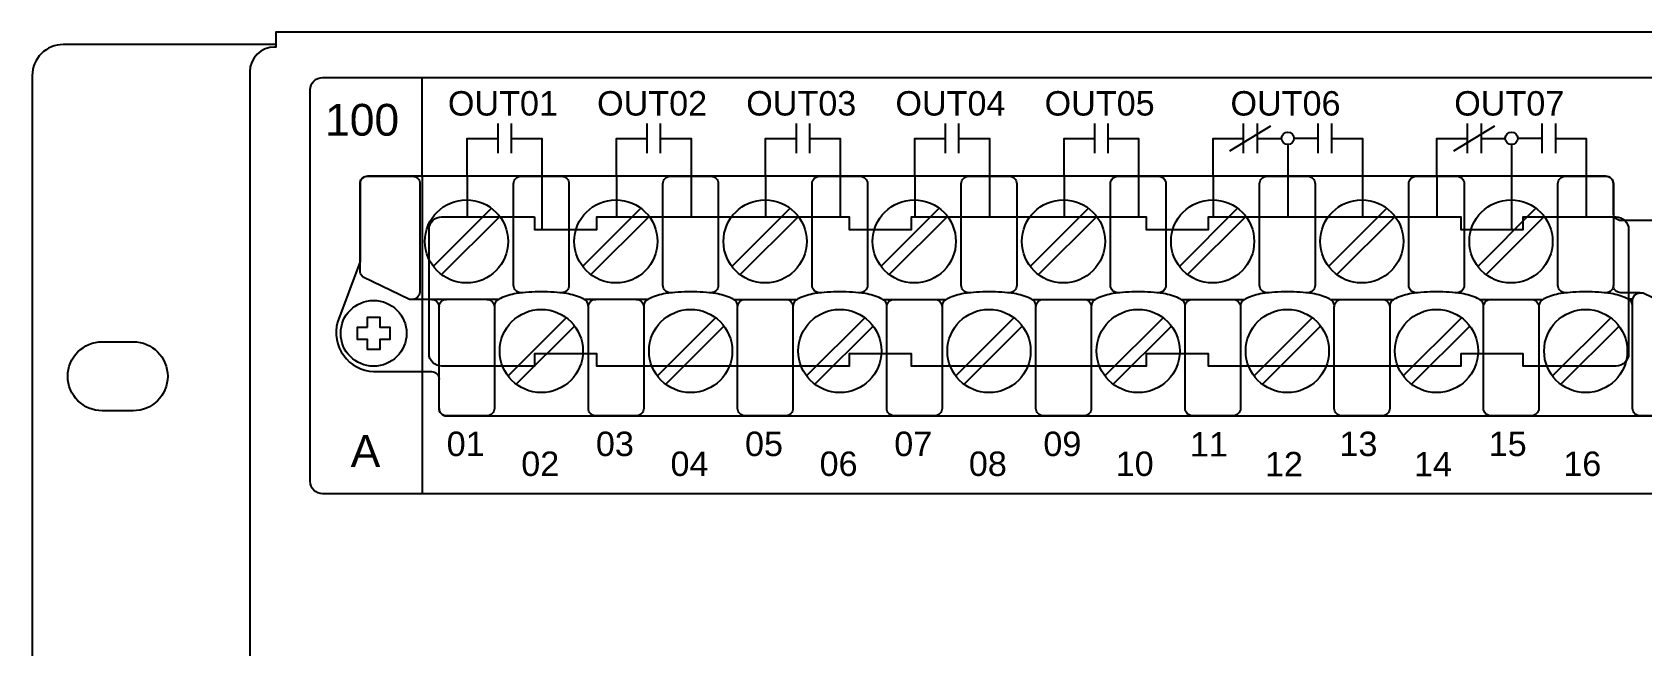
# Model space of a CAD drawing. Extents: x 3 to 47, y 1 to 34.
# Drawn here: x 26 to 32.47, y 17.03 to 19.5 of the extents above; entities that cross this region are included whole.
import ezdxf

# ---------------------------------------------------------------- set-up
doc = ezdxf.new("R2010")
doc.units = 0
doc.header["$MEASUREMENT"] = 0
for name, color, linetype in [('2_1__X__NONE', 7, 'CONTINUOUS'), ('2_2__8___7__12_VDC_INPUTS_', 7, 'CONTINUOUS'), ('2_3__A___2__125_VDC____5__', 7, 'CONTINUOUS'), ('2_4__B___2__48_VDC____5__1', 7, 'CONTINUOUS'), ('2_5__C___2__220_VDC____5__', 7, 'CONTINUOUS'), ('5_0____DWG', 7, 'CONTINUOUS')]:
    doc.layers.add(name, color=color, linetype=linetype)
doc.styles.add('ARIAL', font='arial.ttf')

msp = doc.modelspace()

# ---------------------------------------------------------------- linework, layer by layer
at = {"layer": '2_1__X__NONE'}
for points in [[(27.569, 18.9199), (27.569, 18.1339)], [(27.75, 18.9199), (27.75, 18.7565)], [(28.05, 18.9199), (28.0498, 18.7063)], [(28.35, 18.9199), (28.35, 18.7565)], [(28.65, 18.9199), (28.65, 18.7565)], [(28.95, 18.9199), (28.95, 18.7565)], [(29.25, 18.9199), (29.25, 18.7565)], [(29.55, 18.9199), (29.55, 18.7565)], [(29.85, 18.9199), (29.85, 18.7565)], [(30.15, 18.9199), (30.15, 18.7565)], [(30.45, 18.9199), (30.45, 18.7565)], [(30.75, 18.9199), (30.75, 18.7565)], [(31.05, 18.9199), (31.05, 18.7565)], [(31.35, 18.9199), (31.35, 18.7565)], [(31.65, 18.9199), (31.65, 18.7565)], [(31.95, 18.9199), (31.95, 18.7062)], [(32.25, 18.9199), (32.25, 18.7565)]]:
    msp.add_lwpolyline(points, dxfattribs=at)
msp.add_lwpolyline([(28.0203, 18.7563), (28.0203, 18.7063), (28.2704, 18.7063), (28.2704, 18.7565), (29.2859, 18.7565), (29.286, 18.7061), (29.5362, 18.7061), (29.5362, 18.7565), (30.4807, 18.7565), (30.4807, 18.7061), (30.731, 18.7061), (30.7309, 18.7563), (31.7465, 18.7565), (31.7465, 18.7062), (31.9966, 18.7062), (31.9967, 18.7565), (32.3708, 18.7565, -0.414214), (32.4208, 18.7065), (32.4208, 18.2063, -0.414214), (32.3708, 18.1563), (31.9966, 18.1563), (31.9966, 18.206), (31.7465, 18.206), (31.7465, 18.1563), (30.731, 18.1563), (30.731, 18.2059), (30.4807, 18.2059), (30.4807, 18.1563), (29.5362, 18.1563), (29.5362, 18.206), (29.2859, 18.206), (29.2859, 18.1563), (28.2704, 18.1563), (28.2704, 18.206), (28.0203, 18.206), (28.0203, 18.1563), (27.6461, 18.1563, -0.414267), (27.5961, 18.2064), (27.5963, 18.7065, -0.414276), (27.6463, 18.7565)], format="xyb", close=True, dxfattribs=at)
at = {"layer": '2_2__8___7__12_VDC_INPUTS_'}
for points in [[(27.6362, 17.9859, 0.414213), (27.6662, 17.9559), (32.648, 17.9559, 0.414214), (32.678, 17.9859), (32.678, 18.2989), (32.7689, 18.5437, 0.480048), (32.6239, 18.7419), (32.3897, 18.7419, -0.414214), (32.3597, 18.7719), (32.3597, 18.89, 0.414212), (32.3297, 18.92), (32.3297, 18.9201), (27.3486, 18.9201, 0.414215), (27.3186, 18.8901), (27.3187, 18.5772), (27.2278, 18.3324, 0.47859), (27.3728, 18.1339), (27.6062, 18.1339, -0.414214), (27.6362, 18.1039)], [(27.8756, 18.4247), (27.5174, 18.4247), (27.3315, 18.5144, -0.241986), (27.3187, 18.5343), (27.3186, 18.8901, -0.422157), (27.3453, 18.9199), (27.5296, 18.9201, -0.414214), (27.5596, 18.8901), (27.5596, 18.453, -0.390527), (27.5296, 18.4247)], [(27.9739, 18.4513), (27.966, 18.4513, -0.414214), (27.936, 18.4813), (27.936, 18.8901, -0.414214), (27.966, 18.9201), (28.1289, 18.9201, -0.414214), (28.1589, 18.8901), (28.1589, 18.4813, -0.414214), (28.1289, 18.4513), (28.1221, 18.4513)], [(28.5747, 18.4513), (28.5668, 18.4513, -0.414214), (28.5368, 18.4813), (28.5368, 18.8901, -0.414214), (28.5668, 18.9201), (28.7296, 18.9201, -0.414214), (28.7596, 18.8901), (28.7596, 18.4813, -0.414214), (28.7296, 18.4513), (28.7228, 18.4513)], [(29.1747, 18.4513), (29.1668, 18.4513, -0.414214), (29.1368, 18.4813), (29.1368, 18.8901, -0.414214), (29.1668, 18.9201), (29.3297, 18.9201, -0.414214), (29.3597, 18.8901), (29.3597, 18.4813, -0.414214), (29.3297, 18.4513), (29.3228, 18.4513)], [(29.7747, 18.4513), (29.7668, 18.4513, -0.414214), (29.7368, 18.4813), (29.7368, 18.8901, -0.414214), (29.7668, 18.9201), (29.9297, 18.9201, -0.414214), (29.9597, 18.8901), (29.9597, 18.4813, -0.414214), (29.9297, 18.4513), (29.9228, 18.4513)], [(30.3747, 18.4513), (30.3668, 18.4513, -0.414214), (30.3368, 18.4813), (30.3368, 18.8901, -0.414214), (30.3668, 18.9201), (30.5297, 18.9201, -0.414214), (30.5597, 18.8901), (30.5597, 18.4813, -0.414214), (30.5297, 18.4513), (30.5229, 18.4513)], [(30.9747, 18.4513), (30.9668, 18.4513, -0.414214), (30.9368, 18.4813), (30.9368, 18.8901, -0.414214), (30.9668, 18.9201), (31.1297, 18.9201, -0.414214), (31.1597, 18.8901), (31.1597, 18.4813, -0.414214), (31.1297, 18.4513), (31.1229, 18.4513)], [(31.5747, 18.4513), (31.5668, 18.4513, -0.414214), (31.5368, 18.4813), (31.5368, 18.8901, -0.414214), (31.5668, 18.9201), (31.7297, 18.9201, -0.414214), (31.7597, 18.8901), (31.7597, 18.4813, -0.414214), (31.7297, 18.4513), (31.7229, 18.4513)], [(32.1747, 18.4513), (32.1668, 18.4513, -0.414214), (32.1368, 18.4813), (32.1368, 18.8901, -0.414214), (32.1668, 18.9201), (32.3297, 18.9201, -0.414214), (32.3597, 18.8901), (32.3597, 18.4813, -0.414214), (32.3297, 18.4513), (32.3229, 18.4513)], [(28.237, 18.3947, 0.191033), (28.2284, 18.4185, 0.081668), (28.2128, 18.4287, 0.0591), (28.1491, 18.4481, 0.034646), (28.0476, 18.4551, 0.03436), (27.9469, 18.4481, 0.0591), (27.8832, 18.4287, 0.081668), (27.8676, 18.4185, 0.191033), (27.859, 18.3947)], [(28.8377, 18.3947, 0.191033), (28.8292, 18.4185, 0.081668), (28.8136, 18.4287, 0.0591), (28.7499, 18.4481, 0.034646), (28.6483, 18.4551, 0.03436), (28.5477, 18.4481, 0.0591), (28.4839, 18.4287, 0.081668), (28.4683, 18.4185, 0.191033), (28.4598, 18.3947)], [(29.4377, 18.3947, 0.191033), (29.4292, 18.4185, 0.081668), (29.4136, 18.4287, 0.0591), (29.3499, 18.4481, 0.034646), (29.2484, 18.4551, 0.03436), (29.1477, 18.4481, 0.0591), (29.084, 18.4287, 0.081668), (29.0683, 18.4185, 0.191033), (29.0598, 18.3947)], [(30.0377, 18.3947, 0.191033), (30.0292, 18.4185, 0.081668), (30.0136, 18.4287, 0.0591), (29.9499, 18.4481, 0.034646), (29.8484, 18.4551, 0.03436), (29.7477, 18.4481, 0.0591), (29.684, 18.4287, 0.081668), (29.6683, 18.4185, 0.191033), (29.6598, 18.3947)], [(30.6377, 18.3947, 0.191033), (30.6292, 18.4185, 0.081668), (30.6136, 18.4287, 0.0591), (30.5499, 18.4481, 0.034646), (30.4484, 18.4551, 0.03436), (30.3477, 18.4481, 0.0591), (30.284, 18.4287, 0.081668), (30.2683, 18.4185, 0.191033), (30.2598, 18.3947)], [(31.2377, 18.3947, 0.191033), (31.2292, 18.4185, 0.081668), (31.2136, 18.4287, 0.0591), (31.1499, 18.4481, 0.034646), (31.0484, 18.4551, 0.03436), (30.9477, 18.4481, 0.0591), (30.884, 18.4287, 0.081668), (30.8683, 18.4185, 0.191033), (30.8598, 18.3947)], [(31.8377, 18.3947, 0.191033), (31.8292, 18.4185, 0.081668), (31.8136, 18.4287, 0.0591), (31.7499, 18.4481, 0.034646), (31.6484, 18.4551, 0.03436), (31.5477, 18.4481, 0.0591), (31.484, 18.4287, 0.081668), (31.4683, 18.4185, 0.191033), (31.4598, 18.3947)], [(32.437, 18.4031, 0.127742), (32.4292, 18.4185, 0.081668), (32.4136, 18.4287, 0.0591), (32.3499, 18.4481, 0.034646), (32.2484, 18.4551, 0.03436), (32.1477, 18.4481, 0.0591), (32.084, 18.4287, 0.081668), (32.0684, 18.4185, 0.191033), (32.0598, 18.3947)], [(32.467, 18.4512), (32.3897, 18.4511, -0.414214), (32.3597, 18.4811)], [(27.6062, 18.4247, -0.414214), (27.6362, 18.3947)], [(27.829, 18.4247, -0.414214), (27.859, 18.3947), (27.859, 17.9859, -0.414214), (27.829, 17.9559), (27.6662, 17.9559, -0.414214), (27.6362, 17.9859), (27.6362, 18.3947, -0.414214), (27.6662, 18.4247)], [(28.4298, 18.4247, -0.414214), (28.4598, 18.3947), (28.4598, 17.9859, -0.414214), (28.4298, 17.9559), (28.267, 17.9559, -0.414214), (28.237, 17.9859), (28.237, 18.3947, -0.414214), (28.267, 18.4247)], [(29.0298, 18.4247, -0.414214), (29.0598, 18.3947), (29.0598, 17.9859, -0.414214), (29.0298, 17.9559), (28.867, 17.9559, -0.414214), (28.837, 17.9859), (28.837, 18.3947, -0.414214), (28.867, 18.4247)], [(29.6298, 18.4247, -0.414214), (29.6598, 18.3947), (29.6598, 17.9859, -0.414214), (29.6298, 17.9559), (29.467, 17.9559, -0.414214), (29.437, 17.9859), (29.437, 18.3947, -0.414214), (29.467, 18.4247)], [(30.2298, 18.4247, -0.414214), (30.2598, 18.3947), (30.2598, 17.9859, -0.414214), (30.2298, 17.9559), (30.067, 17.9559, -0.414214), (30.037, 17.9859), (30.037, 18.3947, -0.414214), (30.067, 18.4247)], [(30.8298, 18.4247, -0.414214), (30.8598, 18.3947), (30.8598, 17.9859, -0.414214), (30.8298, 17.9559), (30.667, 17.9559, -0.414214), (30.637, 17.9859), (30.637, 18.3947, -0.414214), (30.667, 18.4247)], [(31.4298, 18.4247, -0.414214), (31.4598, 18.3947), (31.4598, 17.9859, -0.414214), (31.4298, 17.9559), (31.267, 17.9559, -0.414214), (31.237, 17.9859), (31.237, 18.3947, -0.414214), (31.267, 18.4247)], [(32.0298, 18.4247, -0.414214), (32.0598, 18.3947), (32.0598, 17.9859, -0.414214), (32.0298, 17.9559), (31.867, 17.9559, -0.414214), (31.837, 17.9859), (31.837, 18.3947, -0.414214), (31.867, 18.4247)]]:
    msp.add_lwpolyline(points, format="xyb", dxfattribs=at)
for points in [[(27.8473, 18.7917), (27.6131, 18.5575)], [(28.4481, 18.7917), (28.2139, 18.5575)], [(29.0481, 18.7917), (28.8139, 18.5575)], [(29.6481, 18.7917), (29.4139, 18.5575)], [(30.2481, 18.7917), (30.0139, 18.5575)], [(30.8481, 18.7917), (30.6139, 18.5575)], [(31.4481, 18.7917), (31.2139, 18.5575)], [(32.0481, 18.7917), (31.8139, 18.5575)], [(27.8807, 18.7583), (27.6466, 18.5241)], [(28.4815, 18.7583), (28.2473, 18.5241)], [(29.0815, 18.7583), (28.8473, 18.5241)], [(29.6815, 18.7583), (29.4473, 18.5241)], [(30.2815, 18.7583), (30.0473, 18.5241)], [(30.8815, 18.7583), (30.6473, 18.5241)], [(31.4815, 18.7583), (31.2474, 18.5241)], [(32.0815, 18.7583), (31.8474, 18.5241)], [(28.4763, 18.4247), (28.2204, 18.4247)], [(28.8212, 18.4247), (29.0763, 18.4247)], [(29.4212, 18.4247), (29.6763, 18.4247)], [(30.0212, 18.4247), (30.2763, 18.4247)], [(30.6212, 18.4247), (30.8763, 18.4247)], [(31.2212, 18.4247), (31.4763, 18.4247)], [(31.8212, 18.4247), (32.0764, 18.4247)], [(32.4373, 18.4253), (32.4202, 18.4253)], [(28.148, 18.3507), (27.9138, 18.1165)], [(28.7487, 18.3507), (28.5146, 18.1165)], [(29.3487, 18.3507), (29.1146, 18.1165)], [(29.9487, 18.3507), (29.7146, 18.1165)], [(30.5487, 18.3507), (30.3146, 18.1165)], [(31.1487, 18.3507), (30.9146, 18.1165)], [(31.7487, 18.3507), (31.5146, 18.1165)], [(32.3488, 18.3507), (32.1146, 18.1165)], [(28.1814, 18.3173), (27.9472, 18.0831)], [(28.7821, 18.3173), (28.548, 18.0831)], [(29.3822, 18.3173), (29.148, 18.0831)], [(29.9822, 18.3173), (29.748, 18.0831)], [(30.5822, 18.3173), (30.348, 18.0831)], [(31.1822, 18.3173), (30.948, 18.0831)], [(31.7822, 18.3173), (31.548, 18.0831)], [(32.3822, 18.3173), (32.148, 18.0831)]]:
    msp.add_lwpolyline(points, dxfattribs=at)
msp.add_lwpolyline([(32.6514, 17.956), (32.467, 17.9558, -0.414214), (32.437, 17.9858), (32.437, 18.4229, -0.390527), (32.467, 18.4512), (32.4793, 18.4512), (32.6652, 18.3615, -0.241514), (32.678, 18.3415), (32.678, 17.9858, -0.422157)], format="xyb", close=True, dxfattribs=at)
msp.add_lwpolyline([(27.3482, 18.3128), (27.3482, 18.3531), (27.3982, 18.3531), (27.3982, 18.3128), (27.4383, 18.3128), (27.4383, 18.2629), (27.3982, 18.2629), (27.3982, 18.2229), (27.3482, 18.2229), (27.3482, 18.2629), (27.3081, 18.2629), (27.3081, 18.3128)], close=True, dxfattribs=at)
for centre, radius in [((27.7469, 18.6579), 0.1673), ((28.3477, 18.6579), 0.1673), ((28.9477, 18.6579), 0.1673), ((29.5477, 18.6579), 0.1673), ((30.1477, 18.6579), 0.1673), ((30.7477, 18.6579), 0.1673), ((31.3477, 18.6579), 0.1673), ((31.9477, 18.6579), 0.1673), ((27.3732, 18.288), 0.1324), ((28.0476, 18.2169), 0.1673), ((28.6483, 18.2169), 0.1673), ((29.2484, 18.2169), 0.1673), ((29.8484, 18.2169), 0.1673), ((30.4484, 18.2169), 0.1673), ((31.0484, 18.2169), 0.1673), ((31.6484, 18.2169), 0.1673), ((32.2484, 18.2169), 0.1673)]:
    msp.add_circle(centre, radius, dxfattribs=at)
at = {"layer": '2_3__A___2__125_VDC____5__'}
for points in [[(27.6362, 17.9859, 0.414213), (27.6662, 17.9559), (32.648, 17.9559, 0.414214), (32.678, 17.9859), (32.678, 18.2989), (32.7689, 18.5437, 0.480048), (32.6239, 18.7419), (32.3897, 18.7419, -0.414214), (32.3597, 18.7719), (32.3597, 18.89, 0.414212), (32.3297, 18.92), (32.3297, 18.9201), (27.3486, 18.9201, 0.414215), (27.3186, 18.8901), (27.3187, 18.5772), (27.2278, 18.3324, 0.47859), (27.3728, 18.1339), (27.6062, 18.1339, -0.414214), (27.6362, 18.1039)], [(27.8756, 18.4247), (27.5174, 18.4247), (27.3315, 18.5144, -0.241986), (27.3187, 18.5343), (27.3186, 18.8901, -0.422157), (27.3453, 18.9199), (27.5296, 18.9201, -0.414214), (27.5596, 18.8901), (27.5596, 18.453, -0.390527), (27.5296, 18.4247)], [(27.9739, 18.4513), (27.966, 18.4513, -0.414214), (27.936, 18.4813), (27.936, 18.8901, -0.414214), (27.966, 18.9201), (28.1289, 18.9201, -0.414214), (28.1589, 18.8901), (28.1589, 18.4813, -0.414214), (28.1289, 18.4513), (28.1221, 18.4513)], [(28.5747, 18.4513), (28.5668, 18.4513, -0.414214), (28.5368, 18.4813), (28.5368, 18.8901, -0.414214), (28.5668, 18.9201), (28.7296, 18.9201, -0.414214), (28.7596, 18.8901), (28.7596, 18.4813, -0.414214), (28.7296, 18.4513), (28.7228, 18.4513)], [(29.1747, 18.4513), (29.1668, 18.4513, -0.414214), (29.1368, 18.4813), (29.1368, 18.8901, -0.414214), (29.1668, 18.9201), (29.3297, 18.9201, -0.414214), (29.3597, 18.8901), (29.3597, 18.4813, -0.414214), (29.3297, 18.4513), (29.3228, 18.4513)], [(29.7747, 18.4513), (29.7668, 18.4513, -0.414214), (29.7368, 18.4813), (29.7368, 18.8901, -0.414214), (29.7668, 18.9201), (29.9297, 18.9201, -0.414214), (29.9597, 18.8901), (29.9597, 18.4813, -0.414214), (29.9297, 18.4513), (29.9228, 18.4513)], [(30.3747, 18.4513), (30.3668, 18.4513, -0.414214), (30.3368, 18.4813), (30.3368, 18.8901, -0.414214), (30.3668, 18.9201), (30.5297, 18.9201, -0.414214), (30.5597, 18.8901), (30.5597, 18.4813, -0.414214), (30.5297, 18.4513), (30.5229, 18.4513)], [(30.9747, 18.4513), (30.9668, 18.4513, -0.414214), (30.9368, 18.4813), (30.9368, 18.8901, -0.414214), (30.9668, 18.9201), (31.1297, 18.9201, -0.414214), (31.1597, 18.8901), (31.1597, 18.4813, -0.414214), (31.1297, 18.4513), (31.1229, 18.4513)], [(31.5747, 18.4513), (31.5668, 18.4513, -0.414214), (31.5368, 18.4813), (31.5368, 18.8901, -0.414214), (31.5668, 18.9201), (31.7297, 18.9201, -0.414214), (31.7597, 18.8901), (31.7597, 18.4813, -0.414214), (31.7297, 18.4513), (31.7229, 18.4513)], [(32.1747, 18.4513), (32.1668, 18.4513, -0.414214), (32.1368, 18.4813), (32.1368, 18.8901, -0.414214), (32.1668, 18.9201), (32.3297, 18.9201, -0.414214), (32.3597, 18.8901), (32.3597, 18.4813, -0.414214), (32.3297, 18.4513), (32.3229, 18.4513)], [(28.237, 18.3947, 0.191033), (28.2284, 18.4185, 0.081668), (28.2128, 18.4287, 0.0591), (28.1491, 18.4481, 0.034646), (28.0476, 18.4551, 0.03436), (27.9469, 18.4481, 0.0591), (27.8832, 18.4287, 0.081668), (27.8676, 18.4185, 0.191033), (27.859, 18.3947)], [(28.8377, 18.3947, 0.191033), (28.8292, 18.4185, 0.081668), (28.8136, 18.4287, 0.0591), (28.7499, 18.4481, 0.034646), (28.6483, 18.4551, 0.03436), (28.5477, 18.4481, 0.0591), (28.4839, 18.4287, 0.081668), (28.4683, 18.4185, 0.191033), (28.4598, 18.3947)], [(29.4377, 18.3947, 0.191033), (29.4292, 18.4185, 0.081668), (29.4136, 18.4287, 0.0591), (29.3499, 18.4481, 0.034646), (29.2484, 18.4551, 0.03436), (29.1477, 18.4481, 0.0591), (29.084, 18.4287, 0.081668), (29.0683, 18.4185, 0.191033), (29.0598, 18.3947)], [(30.0377, 18.3947, 0.191033), (30.0292, 18.4185, 0.081668), (30.0136, 18.4287, 0.0591), (29.9499, 18.4481, 0.034646), (29.8484, 18.4551, 0.03436), (29.7477, 18.4481, 0.0591), (29.684, 18.4287, 0.081668), (29.6683, 18.4185, 0.191033), (29.6598, 18.3947)], [(30.6377, 18.3947, 0.191033), (30.6292, 18.4185, 0.081668), (30.6136, 18.4287, 0.0591), (30.5499, 18.4481, 0.034646), (30.4484, 18.4551, 0.03436), (30.3477, 18.4481, 0.0591), (30.284, 18.4287, 0.081668), (30.2683, 18.4185, 0.191033), (30.2598, 18.3947)], [(31.2377, 18.3947, 0.191033), (31.2292, 18.4185, 0.081668), (31.2136, 18.4287, 0.0591), (31.1499, 18.4481, 0.034646), (31.0484, 18.4551, 0.03436), (30.9477, 18.4481, 0.0591), (30.884, 18.4287, 0.081668), (30.8683, 18.4185, 0.191033), (30.8598, 18.3947)], [(31.8377, 18.3947, 0.191033), (31.8292, 18.4185, 0.081668), (31.8136, 18.4287, 0.0591), (31.7499, 18.4481, 0.034646), (31.6484, 18.4551, 0.03436), (31.5477, 18.4481, 0.0591), (31.484, 18.4287, 0.081668), (31.4683, 18.4185, 0.191033), (31.4598, 18.3947)], [(32.437, 18.4031, 0.127742), (32.4292, 18.4185, 0.081668), (32.4136, 18.4287, 0.0591), (32.3499, 18.4481, 0.034646), (32.2484, 18.4551, 0.03436), (32.1477, 18.4481, 0.0591), (32.084, 18.4287, 0.081668), (32.0684, 18.4185, 0.191033), (32.0598, 18.3947)], [(32.467, 18.4512), (32.3897, 18.4511, -0.414214), (32.3597, 18.4811)], [(27.6062, 18.4247, -0.414214), (27.6362, 18.3947)], [(27.829, 18.4247, -0.414214), (27.859, 18.3947), (27.859, 17.9859, -0.414214), (27.829, 17.9559), (27.6662, 17.9559, -0.414214), (27.6362, 17.9859), (27.6362, 18.3947, -0.414214), (27.6662, 18.4247)], [(28.4298, 18.4247, -0.414214), (28.4598, 18.3947), (28.4598, 17.9859, -0.414214), (28.4298, 17.9559), (28.267, 17.9559, -0.414214), (28.237, 17.9859), (28.237, 18.3947, -0.414214), (28.267, 18.4247)], [(29.0298, 18.4247, -0.414214), (29.0598, 18.3947), (29.0598, 17.9859, -0.414214), (29.0298, 17.9559), (28.867, 17.9559, -0.414214), (28.837, 17.9859), (28.837, 18.3947, -0.414214), (28.867, 18.4247)], [(29.6298, 18.4247, -0.414214), (29.6598, 18.3947), (29.6598, 17.9859, -0.414214), (29.6298, 17.9559), (29.467, 17.9559, -0.414214), (29.437, 17.9859), (29.437, 18.3947, -0.414214), (29.467, 18.4247)], [(30.2298, 18.4247, -0.414214), (30.2598, 18.3947), (30.2598, 17.9859, -0.414214), (30.2298, 17.9559), (30.067, 17.9559, -0.414214), (30.037, 17.9859), (30.037, 18.3947, -0.414214), (30.067, 18.4247)], [(30.8298, 18.4247, -0.414214), (30.8598, 18.3947), (30.8598, 17.9859, -0.414214), (30.8298, 17.9559), (30.667, 17.9559, -0.414214), (30.637, 17.9859), (30.637, 18.3947, -0.414214), (30.667, 18.4247)], [(31.4298, 18.4247, -0.414214), (31.4598, 18.3947), (31.4598, 17.9859, -0.414214), (31.4298, 17.9559), (31.267, 17.9559, -0.414214), (31.237, 17.9859), (31.237, 18.3947, -0.414214), (31.267, 18.4247)], [(32.0298, 18.4247, -0.414214), (32.0598, 18.3947), (32.0598, 17.9859, -0.414214), (32.0298, 17.9559), (31.867, 17.9559, -0.414214), (31.837, 17.9859), (31.837, 18.3947, -0.414214), (31.867, 18.4247)]]:
    msp.add_lwpolyline(points, format="xyb", dxfattribs=at)
for points in [[(27.8473, 18.7917), (27.6131, 18.5575)], [(28.4481, 18.7917), (28.2139, 18.5575)], [(29.0481, 18.7917), (28.8139, 18.5575)], [(29.6481, 18.7917), (29.4139, 18.5575)], [(30.2481, 18.7917), (30.0139, 18.5575)], [(30.8481, 18.7917), (30.6139, 18.5575)], [(31.4481, 18.7917), (31.2139, 18.5575)], [(32.0481, 18.7917), (31.8139, 18.5575)], [(27.8807, 18.7583), (27.6466, 18.5241)], [(28.4815, 18.7583), (28.2473, 18.5241)], [(29.0815, 18.7583), (28.8473, 18.5241)], [(29.6815, 18.7583), (29.4473, 18.5241)], [(30.2815, 18.7583), (30.0473, 18.5241)], [(30.8815, 18.7583), (30.6473, 18.5241)], [(31.4815, 18.7583), (31.2474, 18.5241)], [(32.0815, 18.7583), (31.8474, 18.5241)], [(28.4763, 18.4247), (28.2204, 18.4247)], [(28.8212, 18.4247), (29.0763, 18.4247)], [(29.4212, 18.4247), (29.6763, 18.4247)], [(30.0212, 18.4247), (30.2763, 18.4247)], [(30.6212, 18.4247), (30.8763, 18.4247)], [(31.2212, 18.4247), (31.4763, 18.4247)], [(31.8212, 18.4247), (32.0764, 18.4247)], [(32.4373, 18.4253), (32.4202, 18.4253)], [(28.148, 18.3507), (27.9138, 18.1165)], [(28.7487, 18.3507), (28.5146, 18.1165)], [(29.3487, 18.3507), (29.1146, 18.1165)], [(29.9487, 18.3507), (29.7146, 18.1165)], [(30.5487, 18.3507), (30.3146, 18.1165)], [(31.1487, 18.3507), (30.9146, 18.1165)], [(31.7487, 18.3507), (31.5146, 18.1165)], [(32.3488, 18.3507), (32.1146, 18.1165)], [(28.1814, 18.3173), (27.9472, 18.0831)], [(28.7821, 18.3173), (28.548, 18.0831)], [(29.3822, 18.3173), (29.148, 18.0831)], [(29.9822, 18.3173), (29.748, 18.0831)], [(30.5822, 18.3173), (30.348, 18.0831)], [(31.1822, 18.3173), (30.948, 18.0831)], [(31.7822, 18.3173), (31.548, 18.0831)], [(32.3822, 18.3173), (32.148, 18.0831)]]:
    msp.add_lwpolyline(points, dxfattribs=at)
msp.add_lwpolyline([(32.6514, 17.956), (32.467, 17.9558, -0.414214), (32.437, 17.9858), (32.437, 18.4229, -0.390527), (32.467, 18.4512), (32.4793, 18.4512), (32.6652, 18.3615, -0.241514), (32.678, 18.3415), (32.678, 17.9858, -0.422157)], format="xyb", close=True, dxfattribs=at)
msp.add_lwpolyline([(27.3482, 18.3128), (27.3482, 18.3531), (27.3982, 18.3531), (27.3982, 18.3128), (27.4383, 18.3128), (27.4383, 18.2629), (27.3982, 18.2629), (27.3982, 18.2229), (27.3482, 18.2229), (27.3482, 18.2629), (27.3081, 18.2629), (27.3081, 18.3128)], close=True, dxfattribs=at)
for centre, radius in [((27.7469, 18.6579), 0.1673), ((28.3477, 18.6579), 0.1673), ((28.9477, 18.6579), 0.1673), ((29.5477, 18.6579), 0.1673), ((30.1477, 18.6579), 0.1673), ((30.7477, 18.6579), 0.1673), ((31.3477, 18.6579), 0.1673), ((31.9477, 18.6579), 0.1673), ((27.3732, 18.288), 0.1324), ((28.0476, 18.2169), 0.1673), ((28.6483, 18.2169), 0.1673), ((29.2484, 18.2169), 0.1673), ((29.8484, 18.2169), 0.1673), ((30.4484, 18.2169), 0.1673), ((31.0484, 18.2169), 0.1673), ((31.6484, 18.2169), 0.1673), ((32.2484, 18.2169), 0.1673)]:
    msp.add_circle(centre, radius, dxfattribs=at)
at = {"layer": '2_4__B___2__48_VDC____5__1'}
for points in [[(27.6362, 17.9859, 0.414213), (27.6662, 17.9559), (32.648, 17.9559, 0.414214), (32.678, 17.9859), (32.678, 18.2989), (32.7689, 18.5437, 0.480048), (32.6239, 18.7419), (32.3897, 18.7419, -0.414214), (32.3597, 18.7719), (32.3597, 18.89, 0.414212), (32.3297, 18.92), (32.3297, 18.9201), (27.3486, 18.9201, 0.414215), (27.3186, 18.8901), (27.3187, 18.5772), (27.2278, 18.3324, 0.47859), (27.3728, 18.1339), (27.6062, 18.1339, -0.414214), (27.6362, 18.1039)], [(27.8756, 18.4247), (27.5174, 18.4247), (27.3315, 18.5144, -0.241986), (27.3187, 18.5343), (27.3186, 18.8901, -0.422157), (27.3453, 18.9199), (27.5296, 18.9201, -0.414214), (27.5596, 18.8901), (27.5596, 18.453, -0.390527), (27.5296, 18.4247)], [(27.9739, 18.4513), (27.966, 18.4513, -0.414214), (27.936, 18.4813), (27.936, 18.8901, -0.414214), (27.966, 18.9201), (28.1289, 18.9201, -0.414214), (28.1589, 18.8901), (28.1589, 18.4813, -0.414214), (28.1289, 18.4513), (28.1221, 18.4513)], [(28.5747, 18.4513), (28.5668, 18.4513, -0.414214), (28.5368, 18.4813), (28.5368, 18.8901, -0.414214), (28.5668, 18.9201), (28.7296, 18.9201, -0.414214), (28.7596, 18.8901), (28.7596, 18.4813, -0.414214), (28.7296, 18.4513), (28.7228, 18.4513)], [(29.1747, 18.4513), (29.1668, 18.4513, -0.414214), (29.1368, 18.4813), (29.1368, 18.8901, -0.414214), (29.1668, 18.9201), (29.3297, 18.9201, -0.414214), (29.3597, 18.8901), (29.3597, 18.4813, -0.414214), (29.3297, 18.4513), (29.3228, 18.4513)], [(29.7747, 18.4513), (29.7668, 18.4513, -0.414214), (29.7368, 18.4813), (29.7368, 18.8901, -0.414214), (29.7668, 18.9201), (29.9297, 18.9201, -0.414214), (29.9597, 18.8901), (29.9597, 18.4813, -0.414214), (29.9297, 18.4513), (29.9228, 18.4513)], [(30.3747, 18.4513), (30.3668, 18.4513, -0.414214), (30.3368, 18.4813), (30.3368, 18.8901, -0.414214), (30.3668, 18.9201), (30.5297, 18.9201, -0.414214), (30.5597, 18.8901), (30.5597, 18.4813, -0.414214), (30.5297, 18.4513), (30.5229, 18.4513)], [(30.9747, 18.4513), (30.9668, 18.4513, -0.414214), (30.9368, 18.4813), (30.9368, 18.8901, -0.414214), (30.9668, 18.9201), (31.1297, 18.9201, -0.414214), (31.1597, 18.8901), (31.1597, 18.4813, -0.414214), (31.1297, 18.4513), (31.1229, 18.4513)], [(31.5747, 18.4513), (31.5668, 18.4513, -0.414214), (31.5368, 18.4813), (31.5368, 18.8901, -0.414214), (31.5668, 18.9201), (31.7297, 18.9201, -0.414214), (31.7597, 18.8901), (31.7597, 18.4813, -0.414214), (31.7297, 18.4513), (31.7229, 18.4513)], [(32.1747, 18.4513), (32.1668, 18.4513, -0.414214), (32.1368, 18.4813), (32.1368, 18.8901, -0.414214), (32.1668, 18.9201), (32.3297, 18.9201, -0.414214), (32.3597, 18.8901), (32.3597, 18.4813, -0.414214), (32.3297, 18.4513), (32.3229, 18.4513)], [(28.237, 18.3947, 0.191033), (28.2284, 18.4185, 0.081668), (28.2128, 18.4287, 0.0591), (28.1491, 18.4481, 0.034646), (28.0476, 18.4551, 0.03436), (27.9469, 18.4481, 0.0591), (27.8832, 18.4287, 0.081668), (27.8676, 18.4185, 0.191033), (27.859, 18.3947)], [(28.8377, 18.3947, 0.191033), (28.8292, 18.4185, 0.081668), (28.8136, 18.4287, 0.0591), (28.7499, 18.4481, 0.034646), (28.6483, 18.4551, 0.03436), (28.5477, 18.4481, 0.0591), (28.4839, 18.4287, 0.081668), (28.4683, 18.4185, 0.191033), (28.4598, 18.3947)], [(29.4377, 18.3947, 0.191033), (29.4292, 18.4185, 0.081668), (29.4136, 18.4287, 0.0591), (29.3499, 18.4481, 0.034646), (29.2484, 18.4551, 0.03436), (29.1477, 18.4481, 0.0591), (29.084, 18.4287, 0.081668), (29.0683, 18.4185, 0.191033), (29.0598, 18.3947)], [(30.0377, 18.3947, 0.191033), (30.0292, 18.4185, 0.081668), (30.0136, 18.4287, 0.0591), (29.9499, 18.4481, 0.034646), (29.8484, 18.4551, 0.03436), (29.7477, 18.4481, 0.0591), (29.684, 18.4287, 0.081668), (29.6683, 18.4185, 0.191033), (29.6598, 18.3947)], [(30.6377, 18.3947, 0.191033), (30.6292, 18.4185, 0.081668), (30.6136, 18.4287, 0.0591), (30.5499, 18.4481, 0.034646), (30.4484, 18.4551, 0.03436), (30.3477, 18.4481, 0.0591), (30.284, 18.4287, 0.081668), (30.2683, 18.4185, 0.191033), (30.2598, 18.3947)], [(31.2377, 18.3947, 0.191033), (31.2292, 18.4185, 0.081668), (31.2136, 18.4287, 0.0591), (31.1499, 18.4481, 0.034646), (31.0484, 18.4551, 0.03436), (30.9477, 18.4481, 0.0591), (30.884, 18.4287, 0.081668), (30.8683, 18.4185, 0.191033), (30.8598, 18.3947)], [(31.8377, 18.3947, 0.191033), (31.8292, 18.4185, 0.081668), (31.8136, 18.4287, 0.0591), (31.7499, 18.4481, 0.034646), (31.6484, 18.4551, 0.03436), (31.5477, 18.4481, 0.0591), (31.484, 18.4287, 0.081668), (31.4683, 18.4185, 0.191033), (31.4598, 18.3947)], [(32.437, 18.4031, 0.127742), (32.4292, 18.4185, 0.081668), (32.4136, 18.4287, 0.0591), (32.3499, 18.4481, 0.034646), (32.2484, 18.4551, 0.03436), (32.1477, 18.4481, 0.0591), (32.084, 18.4287, 0.081668), (32.0684, 18.4185, 0.191033), (32.0598, 18.3947)], [(32.467, 18.4512), (32.3897, 18.4511, -0.414214), (32.3597, 18.4811)], [(27.6062, 18.4247, -0.414214), (27.6362, 18.3947)], [(27.829, 18.4247, -0.414214), (27.859, 18.3947), (27.859, 17.9859, -0.414214), (27.829, 17.9559), (27.6662, 17.9559, -0.414214), (27.6362, 17.9859), (27.6362, 18.3947, -0.414214), (27.6662, 18.4247)], [(28.4298, 18.4247, -0.414214), (28.4598, 18.3947), (28.4598, 17.9859, -0.414214), (28.4298, 17.9559), (28.267, 17.9559, -0.414214), (28.237, 17.9859), (28.237, 18.3947, -0.414214), (28.267, 18.4247)], [(29.0298, 18.4247, -0.414214), (29.0598, 18.3947), (29.0598, 17.9859, -0.414214), (29.0298, 17.9559), (28.867, 17.9559, -0.414214), (28.837, 17.9859), (28.837, 18.3947, -0.414214), (28.867, 18.4247)], [(29.6298, 18.4247, -0.414214), (29.6598, 18.3947), (29.6598, 17.9859, -0.414214), (29.6298, 17.9559), (29.467, 17.9559, -0.414214), (29.437, 17.9859), (29.437, 18.3947, -0.414214), (29.467, 18.4247)], [(30.2298, 18.4247, -0.414214), (30.2598, 18.3947), (30.2598, 17.9859, -0.414214), (30.2298, 17.9559), (30.067, 17.9559, -0.414214), (30.037, 17.9859), (30.037, 18.3947, -0.414214), (30.067, 18.4247)], [(30.8298, 18.4247, -0.414214), (30.8598, 18.3947), (30.8598, 17.9859, -0.414214), (30.8298, 17.9559), (30.667, 17.9559, -0.414214), (30.637, 17.9859), (30.637, 18.3947, -0.414214), (30.667, 18.4247)], [(31.4298, 18.4247, -0.414214), (31.4598, 18.3947), (31.4598, 17.9859, -0.414214), (31.4298, 17.9559), (31.267, 17.9559, -0.414214), (31.237, 17.9859), (31.237, 18.3947, -0.414214), (31.267, 18.4247)], [(32.0298, 18.4247, -0.414214), (32.0598, 18.3947), (32.0598, 17.9859, -0.414214), (32.0298, 17.9559), (31.867, 17.9559, -0.414214), (31.837, 17.9859), (31.837, 18.3947, -0.414214), (31.867, 18.4247)]]:
    msp.add_lwpolyline(points, format="xyb", dxfattribs=at)
for points in [[(27.8473, 18.7917), (27.6131, 18.5575)], [(28.4481, 18.7917), (28.2139, 18.5575)], [(29.0481, 18.7917), (28.8139, 18.5575)], [(29.6481, 18.7917), (29.4139, 18.5575)], [(30.2481, 18.7917), (30.0139, 18.5575)], [(30.8481, 18.7917), (30.6139, 18.5575)], [(31.4481, 18.7917), (31.2139, 18.5575)], [(32.0481, 18.7917), (31.8139, 18.5575)], [(27.8807, 18.7583), (27.6466, 18.5241)], [(28.4815, 18.7583), (28.2473, 18.5241)], [(29.0815, 18.7583), (28.8473, 18.5241)], [(29.6815, 18.7583), (29.4473, 18.5241)], [(30.2815, 18.7583), (30.0473, 18.5241)], [(30.8815, 18.7583), (30.6473, 18.5241)], [(31.4815, 18.7583), (31.2474, 18.5241)], [(32.0815, 18.7583), (31.8474, 18.5241)], [(28.4763, 18.4247), (28.2204, 18.4247)], [(28.8212, 18.4247), (29.0763, 18.4247)], [(29.4212, 18.4247), (29.6763, 18.4247)], [(30.0212, 18.4247), (30.2763, 18.4247)], [(30.6212, 18.4247), (30.8763, 18.4247)], [(31.2212, 18.4247), (31.4763, 18.4247)], [(31.8212, 18.4247), (32.0764, 18.4247)], [(32.4373, 18.4253), (32.4202, 18.4253)], [(28.148, 18.3507), (27.9138, 18.1165)], [(28.7487, 18.3507), (28.5146, 18.1165)], [(29.3487, 18.3507), (29.1146, 18.1165)], [(29.9487, 18.3507), (29.7146, 18.1165)], [(30.5487, 18.3507), (30.3146, 18.1165)], [(31.1487, 18.3507), (30.9146, 18.1165)], [(31.7487, 18.3507), (31.5146, 18.1165)], [(32.3488, 18.3507), (32.1146, 18.1165)], [(28.1814, 18.3173), (27.9472, 18.0831)], [(28.7821, 18.3173), (28.548, 18.0831)], [(29.3822, 18.3173), (29.148, 18.0831)], [(29.9822, 18.3173), (29.748, 18.0831)], [(30.5822, 18.3173), (30.348, 18.0831)], [(31.1822, 18.3173), (30.948, 18.0831)], [(31.7822, 18.3173), (31.548, 18.0831)], [(32.3822, 18.3173), (32.148, 18.0831)]]:
    msp.add_lwpolyline(points, dxfattribs=at)
msp.add_lwpolyline([(32.6514, 17.956), (32.467, 17.9558, -0.414214), (32.437, 17.9858), (32.437, 18.4229, -0.390527), (32.467, 18.4512), (32.4793, 18.4512), (32.6652, 18.3615, -0.241514), (32.678, 18.3415), (32.678, 17.9858, -0.422157)], format="xyb", close=True, dxfattribs=at)
msp.add_lwpolyline([(27.3482, 18.3128), (27.3482, 18.3531), (27.3982, 18.3531), (27.3982, 18.3128), (27.4383, 18.3128), (27.4383, 18.2629), (27.3982, 18.2629), (27.3982, 18.2229), (27.3482, 18.2229), (27.3482, 18.2629), (27.3081, 18.2629), (27.3081, 18.3128)], close=True, dxfattribs=at)
for centre, radius in [((27.7469, 18.6579), 0.1673), ((28.3477, 18.6579), 0.1673), ((28.9477, 18.6579), 0.1673), ((29.5477, 18.6579), 0.1673), ((30.1477, 18.6579), 0.1673), ((30.7477, 18.6579), 0.1673), ((31.3477, 18.6579), 0.1673), ((31.9477, 18.6579), 0.1673), ((27.3732, 18.288), 0.1324), ((28.0476, 18.2169), 0.1673), ((28.6483, 18.2169), 0.1673), ((29.2484, 18.2169), 0.1673), ((29.8484, 18.2169), 0.1673), ((30.4484, 18.2169), 0.1673), ((31.0484, 18.2169), 0.1673), ((31.6484, 18.2169), 0.1673), ((32.2484, 18.2169), 0.1673)]:
    msp.add_circle(centre, radius, dxfattribs=at)
at = {"layer": '2_5__C___2__220_VDC____5__'}
for points in [[(27.6362, 17.9859, 0.414213), (27.6662, 17.9559), (32.648, 17.9559, 0.414214), (32.678, 17.9859), (32.678, 18.2989), (32.7689, 18.5437, 0.480048), (32.6239, 18.7419), (32.3897, 18.7419, -0.414214), (32.3597, 18.7719), (32.3597, 18.89, 0.414212), (32.3297, 18.92), (32.3297, 18.9201), (27.3486, 18.9201, 0.414215), (27.3186, 18.8901), (27.3187, 18.5772), (27.2278, 18.3324, 0.47859), (27.3728, 18.1339), (27.6062, 18.1339, -0.414214), (27.6362, 18.1039)], [(27.8756, 18.4247), (27.5174, 18.4247), (27.3315, 18.5144, -0.241986), (27.3187, 18.5343), (27.3186, 18.8901, -0.422157), (27.3453, 18.9199), (27.5296, 18.9201, -0.414214), (27.5596, 18.8901), (27.5596, 18.453, -0.390527), (27.5296, 18.4247)], [(27.9739, 18.4513), (27.966, 18.4513, -0.414214), (27.936, 18.4813), (27.936, 18.8901, -0.414214), (27.966, 18.9201), (28.1289, 18.9201, -0.414214), (28.1589, 18.8901), (28.1589, 18.4813, -0.414214), (28.1289, 18.4513), (28.1221, 18.4513)], [(28.5747, 18.4513), (28.5668, 18.4513, -0.414214), (28.5368, 18.4813), (28.5368, 18.8901, -0.414214), (28.5668, 18.9201), (28.7296, 18.9201, -0.414214), (28.7596, 18.8901), (28.7596, 18.4813, -0.414214), (28.7296, 18.4513), (28.7228, 18.4513)], [(29.1747, 18.4513), (29.1668, 18.4513, -0.414214), (29.1368, 18.4813), (29.1368, 18.8901, -0.414214), (29.1668, 18.9201), (29.3297, 18.9201, -0.414214), (29.3597, 18.8901), (29.3597, 18.4813, -0.414214), (29.3297, 18.4513), (29.3228, 18.4513)], [(29.7747, 18.4513), (29.7668, 18.4513, -0.414214), (29.7368, 18.4813), (29.7368, 18.8901, -0.414214), (29.7668, 18.9201), (29.9297, 18.9201, -0.414214), (29.9597, 18.8901), (29.9597, 18.4813, -0.414214), (29.9297, 18.4513), (29.9228, 18.4513)], [(30.3747, 18.4513), (30.3668, 18.4513, -0.414214), (30.3368, 18.4813), (30.3368, 18.8901, -0.414214), (30.3668, 18.9201), (30.5297, 18.9201, -0.414214), (30.5597, 18.8901), (30.5597, 18.4813, -0.414214), (30.5297, 18.4513), (30.5229, 18.4513)], [(30.9747, 18.4513), (30.9668, 18.4513, -0.414214), (30.9368, 18.4813), (30.9368, 18.8901, -0.414214), (30.9668, 18.9201), (31.1297, 18.9201, -0.414214), (31.1597, 18.8901), (31.1597, 18.4813, -0.414214), (31.1297, 18.4513), (31.1229, 18.4513)], [(31.5747, 18.4513), (31.5668, 18.4513, -0.414214), (31.5368, 18.4813), (31.5368, 18.8901, -0.414214), (31.5668, 18.9201), (31.7297, 18.9201, -0.414214), (31.7597, 18.8901), (31.7597, 18.4813, -0.414214), (31.7297, 18.4513), (31.7229, 18.4513)], [(32.1747, 18.4513), (32.1668, 18.4513, -0.414214), (32.1368, 18.4813), (32.1368, 18.8901, -0.414214), (32.1668, 18.9201), (32.3297, 18.9201, -0.414214), (32.3597, 18.8901), (32.3597, 18.4813, -0.414214), (32.3297, 18.4513), (32.3229, 18.4513)], [(28.237, 18.3947, 0.191033), (28.2284, 18.4185, 0.081668), (28.2128, 18.4287, 0.0591), (28.1491, 18.4481, 0.034646), (28.0476, 18.4551, 0.03436), (27.9469, 18.4481, 0.0591), (27.8832, 18.4287, 0.081668), (27.8676, 18.4185, 0.191033), (27.859, 18.3947)], [(28.8377, 18.3947, 0.191033), (28.8292, 18.4185, 0.081668), (28.8136, 18.4287, 0.0591), (28.7499, 18.4481, 0.034646), (28.6483, 18.4551, 0.03436), (28.5477, 18.4481, 0.0591), (28.4839, 18.4287, 0.081668), (28.4683, 18.4185, 0.191033), (28.4598, 18.3947)], [(29.4377, 18.3947, 0.191033), (29.4292, 18.4185, 0.081668), (29.4136, 18.4287, 0.0591), (29.3499, 18.4481, 0.034646), (29.2484, 18.4551, 0.03436), (29.1477, 18.4481, 0.0591), (29.084, 18.4287, 0.081668), (29.0683, 18.4185, 0.191033), (29.0598, 18.3947)], [(30.0377, 18.3947, 0.191033), (30.0292, 18.4185, 0.081668), (30.0136, 18.4287, 0.0591), (29.9499, 18.4481, 0.034646), (29.8484, 18.4551, 0.03436), (29.7477, 18.4481, 0.0591), (29.684, 18.4287, 0.081668), (29.6683, 18.4185, 0.191033), (29.6598, 18.3947)], [(30.6377, 18.3947, 0.191033), (30.6292, 18.4185, 0.081668), (30.6136, 18.4287, 0.0591), (30.5499, 18.4481, 0.034646), (30.4484, 18.4551, 0.03436), (30.3477, 18.4481, 0.0591), (30.284, 18.4287, 0.081668), (30.2683, 18.4185, 0.191033), (30.2598, 18.3947)], [(31.2377, 18.3947, 0.191033), (31.2292, 18.4185, 0.081668), (31.2136, 18.4287, 0.0591), (31.1499, 18.4481, 0.034646), (31.0484, 18.4551, 0.03436), (30.9477, 18.4481, 0.0591), (30.884, 18.4287, 0.081668), (30.8683, 18.4185, 0.191033), (30.8598, 18.3947)], [(31.8377, 18.3947, 0.191033), (31.8292, 18.4185, 0.081668), (31.8136, 18.4287, 0.0591), (31.7499, 18.4481, 0.034646), (31.6484, 18.4551, 0.03436), (31.5477, 18.4481, 0.0591), (31.484, 18.4287, 0.081668), (31.4683, 18.4185, 0.191033), (31.4598, 18.3947)], [(32.437, 18.4031, 0.127742), (32.4292, 18.4185, 0.081668), (32.4136, 18.4287, 0.0591), (32.3499, 18.4481, 0.034646), (32.2484, 18.4551, 0.03436), (32.1477, 18.4481, 0.0591), (32.084, 18.4287, 0.081668), (32.0684, 18.4185, 0.191033), (32.0598, 18.3947)], [(32.467, 18.4512), (32.3897, 18.4511, -0.414214), (32.3597, 18.4811)], [(27.6062, 18.4247, -0.414214), (27.6362, 18.3947)], [(27.829, 18.4247, -0.414214), (27.859, 18.3947), (27.859, 17.9859, -0.414214), (27.829, 17.9559), (27.6662, 17.9559, -0.414214), (27.6362, 17.9859), (27.6362, 18.3947, -0.414214), (27.6662, 18.4247)], [(28.4298, 18.4247, -0.414214), (28.4598, 18.3947), (28.4598, 17.9859, -0.414214), (28.4298, 17.9559), (28.267, 17.9559, -0.414214), (28.237, 17.9859), (28.237, 18.3947, -0.414214), (28.267, 18.4247)], [(29.0298, 18.4247, -0.414214), (29.0598, 18.3947), (29.0598, 17.9859, -0.414214), (29.0298, 17.9559), (28.867, 17.9559, -0.414214), (28.837, 17.9859), (28.837, 18.3947, -0.414214), (28.867, 18.4247)], [(29.6298, 18.4247, -0.414214), (29.6598, 18.3947), (29.6598, 17.9859, -0.414214), (29.6298, 17.9559), (29.467, 17.9559, -0.414214), (29.437, 17.9859), (29.437, 18.3947, -0.414214), (29.467, 18.4247)], [(30.2298, 18.4247, -0.414214), (30.2598, 18.3947), (30.2598, 17.9859, -0.414214), (30.2298, 17.9559), (30.067, 17.9559, -0.414214), (30.037, 17.9859), (30.037, 18.3947, -0.414214), (30.067, 18.4247)], [(30.8298, 18.4247, -0.414214), (30.8598, 18.3947), (30.8598, 17.9859, -0.414214), (30.8298, 17.9559), (30.667, 17.9559, -0.414214), (30.637, 17.9859), (30.637, 18.3947, -0.414214), (30.667, 18.4247)], [(31.4298, 18.4247, -0.414214), (31.4598, 18.3947), (31.4598, 17.9859, -0.414214), (31.4298, 17.9559), (31.267, 17.9559, -0.414214), (31.237, 17.9859), (31.237, 18.3947, -0.414214), (31.267, 18.4247)], [(32.0298, 18.4247, -0.414214), (32.0598, 18.3947), (32.0598, 17.9859, -0.414214), (32.0298, 17.9559), (31.867, 17.9559, -0.414214), (31.837, 17.9859), (31.837, 18.3947, -0.414214), (31.867, 18.4247)]]:
    msp.add_lwpolyline(points, format="xyb", dxfattribs=at)
for points in [[(27.8473, 18.7917), (27.6131, 18.5575)], [(28.4481, 18.7917), (28.2139, 18.5575)], [(29.0481, 18.7917), (28.8139, 18.5575)], [(29.6481, 18.7917), (29.4139, 18.5575)], [(30.2481, 18.7917), (30.0139, 18.5575)], [(30.8481, 18.7917), (30.6139, 18.5575)], [(31.4481, 18.7917), (31.2139, 18.5575)], [(32.0481, 18.7917), (31.8139, 18.5575)], [(27.8807, 18.7583), (27.6466, 18.5241)], [(28.4815, 18.7583), (28.2473, 18.5241)], [(29.0815, 18.7583), (28.8473, 18.5241)], [(29.6815, 18.7583), (29.4473, 18.5241)], [(30.2815, 18.7583), (30.0473, 18.5241)], [(30.8815, 18.7583), (30.6473, 18.5241)], [(31.4815, 18.7583), (31.2474, 18.5241)], [(32.0815, 18.7583), (31.8474, 18.5241)], [(28.4763, 18.4247), (28.2204, 18.4247)], [(28.8212, 18.4247), (29.0763, 18.4247)], [(29.4212, 18.4247), (29.6763, 18.4247)], [(30.0212, 18.4247), (30.2763, 18.4247)], [(30.6212, 18.4247), (30.8763, 18.4247)], [(31.2212, 18.4247), (31.4763, 18.4247)], [(31.8212, 18.4247), (32.0764, 18.4247)], [(32.4373, 18.4253), (32.4202, 18.4253)], [(28.148, 18.3507), (27.9138, 18.1165)], [(28.7487, 18.3507), (28.5146, 18.1165)], [(29.3487, 18.3507), (29.1146, 18.1165)], [(29.9487, 18.3507), (29.7146, 18.1165)], [(30.5487, 18.3507), (30.3146, 18.1165)], [(31.1487, 18.3507), (30.9146, 18.1165)], [(31.7487, 18.3507), (31.5146, 18.1165)], [(32.3488, 18.3507), (32.1146, 18.1165)], [(28.1814, 18.3173), (27.9472, 18.0831)], [(28.7821, 18.3173), (28.548, 18.0831)], [(29.3822, 18.3173), (29.148, 18.0831)], [(29.9822, 18.3173), (29.748, 18.0831)], [(30.5822, 18.3173), (30.348, 18.0831)], [(31.1822, 18.3173), (30.948, 18.0831)], [(31.7822, 18.3173), (31.548, 18.0831)], [(32.3822, 18.3173), (32.148, 18.0831)]]:
    msp.add_lwpolyline(points, dxfattribs=at)
msp.add_lwpolyline([(32.6514, 17.956), (32.467, 17.9558, -0.414214), (32.437, 17.9858), (32.437, 18.4229, -0.390527), (32.467, 18.4512), (32.4793, 18.4512), (32.6652, 18.3615, -0.241514), (32.678, 18.3415), (32.678, 17.9858, -0.422157)], format="xyb", close=True, dxfattribs=at)
msp.add_lwpolyline([(27.3482, 18.3128), (27.3482, 18.3531), (27.3982, 18.3531), (27.3982, 18.3128), (27.4383, 18.3128), (27.4383, 18.2629), (27.3982, 18.2629), (27.3982, 18.2229), (27.3482, 18.2229), (27.3482, 18.2629), (27.3081, 18.2629), (27.3081, 18.3128)], close=True, dxfattribs=at)
for centre, radius in [((27.7469, 18.6579), 0.1673), ((28.3477, 18.6579), 0.1673), ((28.9477, 18.6579), 0.1673), ((29.5477, 18.6579), 0.1673), ((30.1477, 18.6579), 0.1673), ((30.7477, 18.6579), 0.1673), ((31.3477, 18.6579), 0.1673), ((31.9477, 18.6579), 0.1673), ((27.3732, 18.288), 0.1324), ((28.0476, 18.2169), 0.1673), ((28.6483, 18.2169), 0.1673), ((29.2484, 18.2169), 0.1673), ((29.8484, 18.2169), 0.1673), ((30.4484, 18.2169), 0.1673), ((31.0484, 18.2169), 0.1673), ((31.6484, 18.2169), 0.1673), ((32.2484, 18.2169), 0.1673)]:
    msp.add_circle(centre, radius, dxfattribs=at)
at = {"layer": '5_0____DWG'}
msp.add_lwpolyline([(26.875, 19.3409), (26.875, 12.8191, 0.411398), (26.965, 12.73), (44.035, 12.73, 0.414214), (44.125, 12.82), (44.125, 19.3409, 0.418635), (44.0266, 19.44), (44.02, 19.44), (44.02, 19.5), (26.98, 19.5), (26.98, 19.44), (26.9752, 19.44, 0.412104)], format="xyb", close=True, dxfattribs=at)
for points in [[(26.98, 19.45), (26.125, 19.45, 0.414214), (26, 19.325), (26, 12.905, 0.414214), (26.125, 12.78), (26.8844, 12.78)], [(27.1678, 19.3176), (38.3325, 19.3176, -0.414214), (38.3825, 19.2676), (38.3825, 17.8423), (38.196, 17.8423, 0.414214), (38.146, 17.7923), (38.146, 17.6426), (27.1678, 17.6426, -0.414214), (27.1178, 17.6926), (27.1178, 19.2676, -0.414214), (27.1678, 19.3176, -0.305712)], [(26.2821, 18.254), (26.4059, 18.254, -1), (26.4059, 17.976), (26.2821, 17.976, -1), (26.2821, 18.254, -0.310654)]]:
    msp.add_lwpolyline(points, format="xyb", dxfattribs=at)
for points in [[(27.569, 18.9199), (27.569, 19.3176)], [(27.8725, 19.1327), (27.8725, 19.0127)], [(27.9275, 19.0127), (27.9275, 19.1327)], [(28.4725, 19.1327), (28.4725, 19.0127)], [(28.5275, 19.0127), (28.5275, 19.1327)], [(29.0725, 19.1327), (29.0725, 19.0127)], [(29.1275, 19.0127), (29.1275, 19.1327)], [(29.6725, 19.1327), (29.6725, 19.0127)], [(29.7275, 19.0127), (29.7275, 19.1327)], [(30.2725, 19.1327), (30.2725, 19.0127)], [(30.3275, 19.0127), (30.3275, 19.1327)], [(30.8175, 19.0227), (30.9825, 19.1227)], [(30.8725, 19.0127), (30.8725, 19.1327)], [(30.9275, 19.1327), (30.9275, 19.0127)], [(31.1725, 19.0127), (31.1725, 19.1327)], [(31.2275, 19.0127), (31.2275, 19.1327)], [(31.7175, 19.0227), (31.8825, 19.1227)], [(31.7725, 19.0127), (31.7725, 19.1327)], [(31.8275, 19.1327), (31.8275, 19.0127)], [(32.0725, 19.0127), (32.0725, 19.1327)], [(32.1275, 19.0127), (32.1275, 19.1327)], [(27.75, 18.9199), (27.75, 19.0727), (27.8725, 19.0727)], [(27.9275, 19.0727), (28.05, 19.0727), (28.05, 18.9199)], [(28.35, 18.9199), (28.35, 19.0727), (28.4725, 19.0727)], [(28.5275, 19.0727), (28.65, 19.0727), (28.65, 18.9199)], [(28.95, 18.9199), (28.95, 19.0727), (29.0725, 19.0727)], [(29.1275, 19.0727), (29.25, 19.0727), (29.25, 18.9199)], [(29.55, 18.9199), (29.55, 19.0727), (29.6725, 19.0727)], [(29.7275, 19.0727), (29.85, 19.0727), (29.85, 18.9199)], [(30.15, 18.9199), (30.15, 19.0727), (30.2725, 19.0727)], [(30.3275, 19.0727), (30.45, 19.0727), (30.45, 18.9199)], [(30.75, 18.9199), (30.75, 19.0727), (30.8725, 19.0727)], [(30.9275, 19.0727), (31.025, 19.0727)], [(31.05, 19.0478), (31.05, 18.9199)], [(31.075, 19.0728), (31.1725, 19.0728)], [(31.2275, 19.0727), (31.35, 19.0727), (31.35, 18.9199)], [(31.65, 18.9199), (31.65, 19.0727), (31.7725, 19.0727)], [(31.8275, 19.0727), (31.925, 19.0727)], [(31.95, 19.0478), (31.95, 18.9199)], [(31.975, 19.0728), (32.0725, 19.0728)], [(32.1275, 19.0727), (32.25, 19.0727), (32.25, 18.9199)], [(27.569, 18.1352), (27.569, 17.6426)]]:
    msp.add_lwpolyline(points, dxfattribs=at)
for centre in [(31.05, 19.0728), (31.95, 19.0728)]:
    msp.add_circle(centre, 0.025, dxfattribs=at)

# ---------------------------------------------------------------- texts
at = {"layer": '5_0____DWG', "style": 'ARIAL'}
for s, height, p in [('OUT01', 0.09833, (27.6719, 19.1644)), ('OUT02', 0.09833, (28.2719, 19.1644)), ('OUT03', 0.09833, (28.8719, 19.1645)), ('OUT04', 0.09833, (29.4719, 19.1644)), ('OUT05', 0.09833, (30.0719, 19.1644)), ('OUT06', 0.09833, (30.8195, 19.1644)), ('OUT07', 0.09833, (31.7195, 19.1644)), ('100', 0.12783, (27.178, 19.0835)), ('A', 0.1278, (27.2809, 17.7505)), ('01', 0.09833, (27.667, 17.794)), ('03', 0.09833, (28.2673, 17.794)), ('05', 0.09833, (28.867, 17.794)), ('07', 0.09833, (29.4673, 17.794)), ('09', 0.09833, (30.067, 17.794)), ('11', 0.09833, (30.6563, 17.7923)), ('13', 0.09833, (31.2578, 17.794)), ('15', 0.09833, (31.8581, 17.794)), ('02', 0.09833, (27.967, 17.7139)), ('04', 0.09833, (28.5673, 17.7139)), ('06', 0.09833, (29.167, 17.7139)), ('08', 0.09833, (29.7673, 17.7139)), ('10', 0.09833, (30.3578, 17.7139)), ('12', 0.09833, (30.9581, 17.7123)), ('14', 0.09833, (31.5578, 17.7123)), ('16', 0.09833, (32.1581, 17.7139))]:
    msp.add_text(s, height=height, dxfattribs=at).set_placement(p)

doc.saveas('drawing.dxf')
